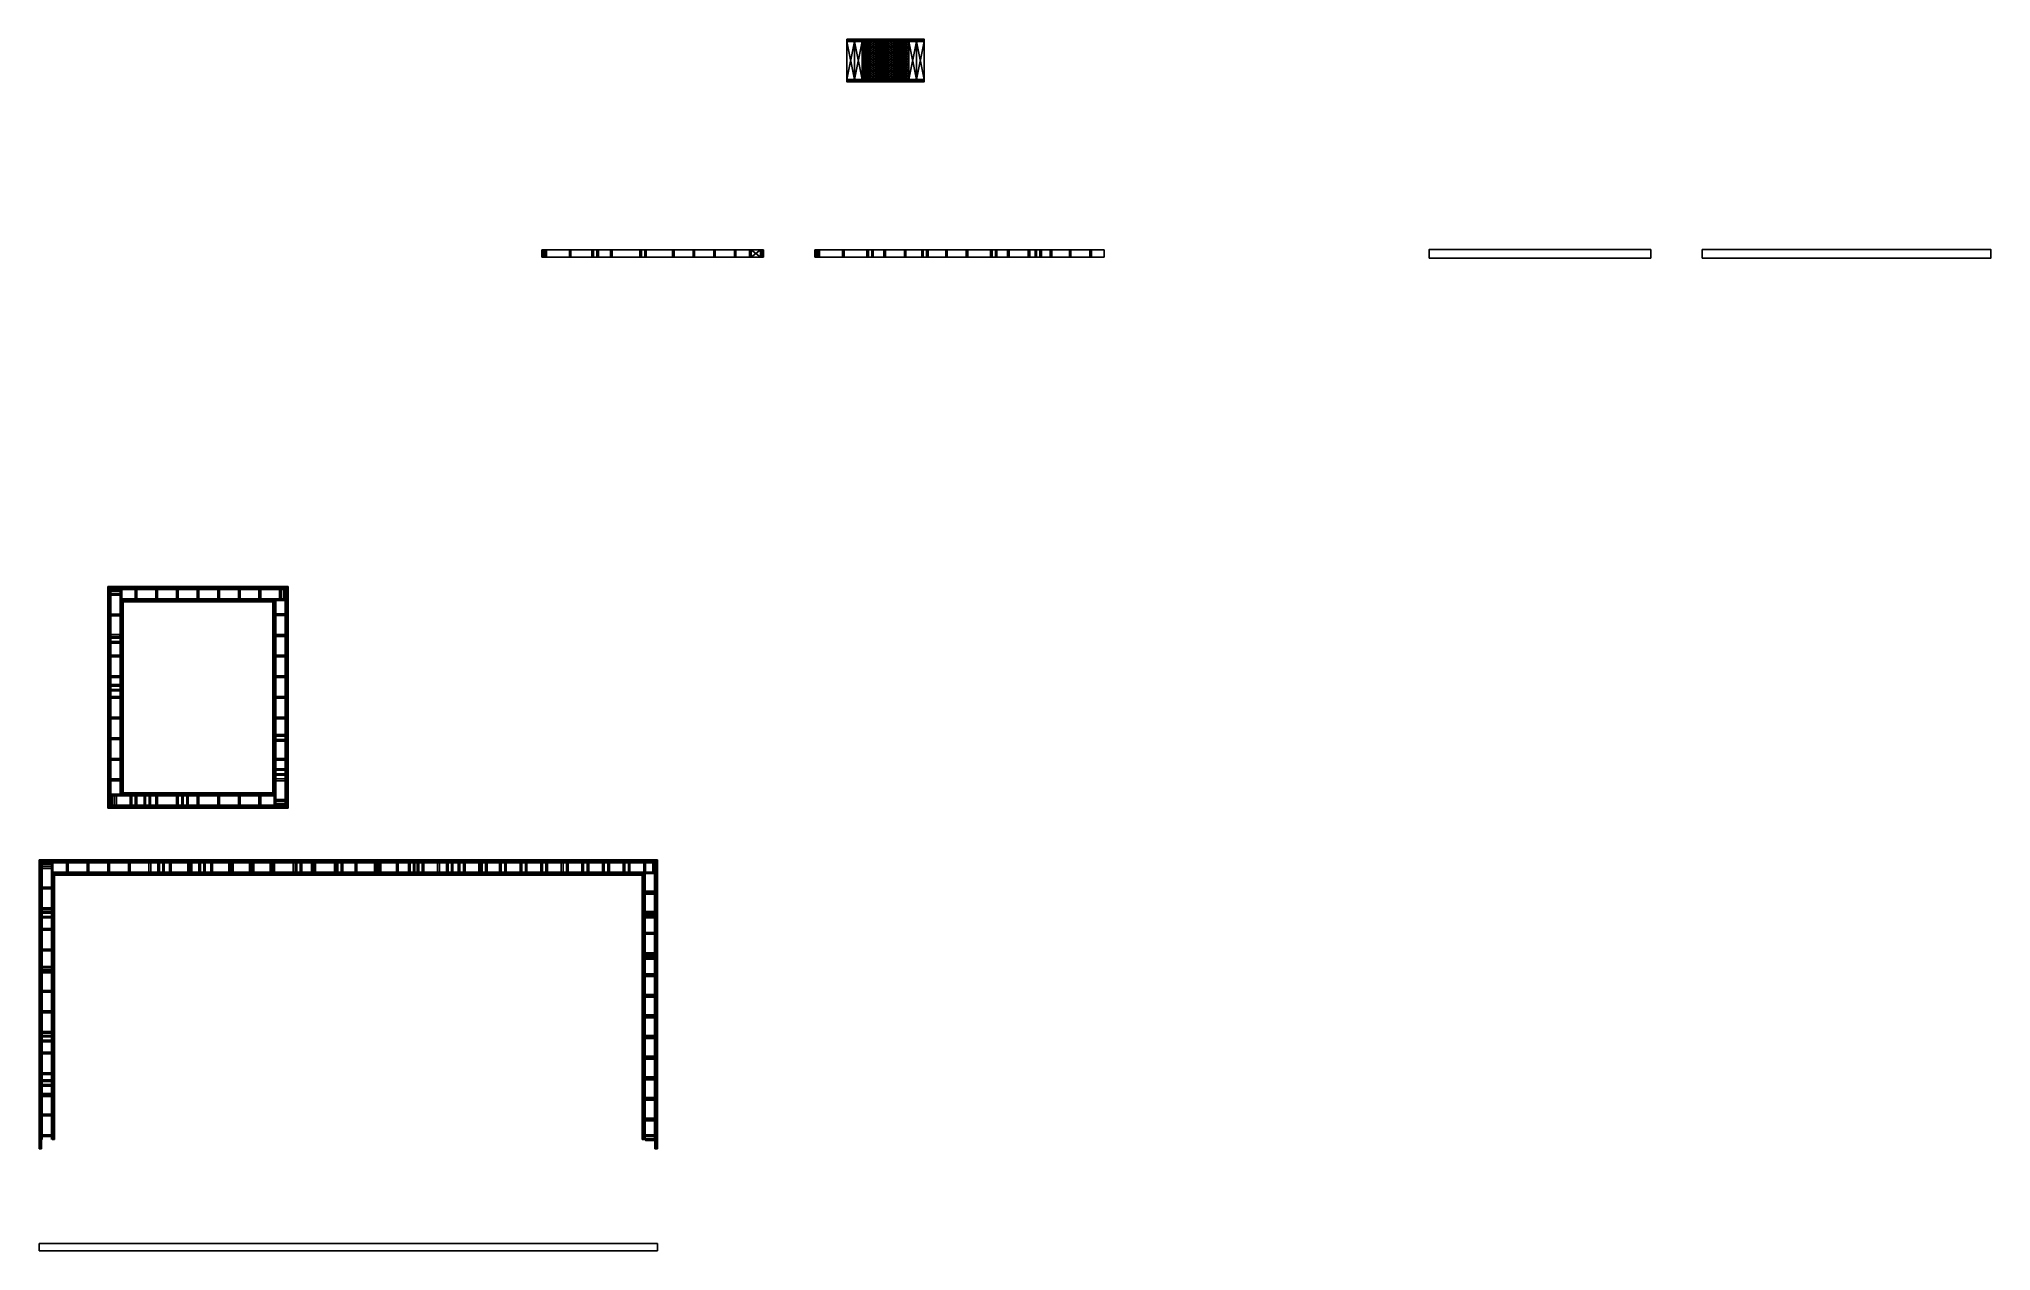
# Model space of a CAD drawing. Header units: millimetres. Extents: x 48442 to 105248, y 22592 to 57856.
import ezdxf

# ---------------------------------------------------------------- set-up
doc = ezdxf.new("R2010")
doc.units = ezdxf.units.MM
for name, color, linetype, lineweight, true_color in [('Lisse_haute', 1, 'Continuous', 25, 0xff0000), ('Lisse_haute ... Entretoises_aiguilles', 6, 'Continuous', 25, 0xff00ff), ('Lisse_haute ... Madrier', 1, 'Continuous', 25, 0xff0000)]:
    doc.layers.add(name, color=color, linetype=linetype, lineweight=lineweight, true_color=true_color)

# ---------------------------------------------------------------- blocks, each defined once
blk = doc.blocks.new('madrier_lisse_haute')
at = {"layer": 'Lisse_haute'}
for p, q in [((0, 1100), (-225, 1100)), ((-225, 1100), (-225, 0)), ((-225, 1100), (0, 0)), ((-225, 0), (0, 1100)), ((0, 0), (0, 1100)), ((-225, 0), (0, 0))]:
    blk.add_line(p, q, dxfattribs=at)
blk = doc.blocks.new('entretoise_lisse_haute')
at = {"layer": 'Lisse_haute ... Entretoises_aiguilles'}
for p, q in [((-260, 47.5), (-260, 2.5)), ((10, 47.5), (-260, 47.5)), ((-260, 2.5), (10, 2.5)), ((10, 2.5), (10, 47.5))]:
    blk.add_line(p, q, dxfattribs=at)
blk = doc.blocks.new('LisseHauteMadrierCoupe')
at = {"layer": 'Lisse_haute ... Madrier'}
for p, q in [((0, 0), (45, 0)), ((0, 0), (0, -220)), ((0, 0), (45, -220)), ((45, 0), (0, -220)), ((45, 0), (45, -220)), ((0, -220), (45, -220))]:
    blk.add_line(p, q, dxfattribs=at)
blk = doc.blocks.new('LisseHauteEntretoiseCoupe')
at = {"layer": 'Lisse_haute ... Entretoises_aiguilles'}
for p, q in [((0, 220), (45, 220)), ((0, 220), (0, 0)), ((0, 220), (45, 0)), ((45, 220), (0, 0)), ((0, 0), (45, 0)), ((45, 220), (45, 0))]:
    blk.add_line(p, q, dxfattribs=at)

msp = doc.modelspace()

# ---------------------------------------------------------------- hatches: boundary and pattern name
at = {"layer": 'Lisse_haute'}
h = msp.add_hatch(dxfattribs=at)
h.set_pattern_fill('JIS_WOOD', color=256, scale=50, angle=180, style=0)
h.paths.add_polyline_path([(71951, 57856), (71951, 57781), (74201, 57781), (74201, 57856)], flags=0)
h = msp.add_hatch(dxfattribs=at)
h.set_pattern_fill('HONEY', color=256, scale=10, angle=180, style=0)
h.paths.add_polyline_path([(72401, 57781), (72401, 56681), (73751, 56681), (73751, 57781)], flags=0)
h = msp.add_hatch(dxfattribs=at)
h.set_pattern_fill('JIS_WOOD', color=256, scale=50, angle=180, style=0)
h.paths.add_polyline_path([(71951, 56681), (71951, 56606), (74201, 56606), (74201, 56681)], flags=0)

# ---------------------------------------------------------------- linework, layer by layer
for p, q in [((50542, 41725), (50792, 41725)), ((50792, 41675), (50542, 41675)), ((51242, 41825), (51242, 41575)), ((51292, 41575), (51292, 41825)), ((51842, 41825), (51842, 41575)), ((51892, 41575), (51892, 41825)), ((52442, 41825), (52442, 41575)), ((52492, 41575), (52492, 41825)), ((53042, 41825), (53042, 41575)), ((53092, 41575), (53092, 41825)), ((53642, 41825), (53642, 41575)), ((53692, 41575), (53692, 41825)), ((54242, 41825), (54242, 41575)), ((54292, 41575), (54292, 41825)), ((54842, 41575), (54842, 41825)), ((54892, 41825), (54892, 41575)), ((55442, 41575), (55442, 41825)), ((55492, 41825), (55492, 41575)), ((50542, 41125), (50792, 41125)), ((50792, 41075), (50542, 41075)), ((55342, 41133), (55592, 41133)), ((55592, 41083), (55342, 41083)), ((50792, 40525), (50542, 40525)), ((50542, 40475), (50792, 40475)), ((50792, 40475), (50792, 40525)), ((55342, 40525), (55592, 40525)), ((55592, 40475), (55342, 40475)), ((50792, 39925), (50542, 39925)), ((50542, 39875), (50792, 39875)), ((55342, 39925), (55592, 39925)), ((55592, 39875), (55342, 39875)), ((50792, 39325), (50542, 39325)), ((50542, 39275), (50792, 39275)), ((55342, 39325), (55592, 39325)), ((55592, 39275), (55342, 39275)), ((50792, 38725), (50542, 38725)), ((50542, 38675), (50792, 38675)), ((55342, 38725), (55592, 38725)), ((55592, 38675), (55342, 38675)), ((50792, 38125), (50542, 38125)), ((50542, 38075), (50792, 38075)), ((55342, 38125), (55592, 38125)), ((55592, 38075), (55342, 38075)), ((50792, 37525), (50542, 37525)), ((50542, 37475), (50792, 37475)), ((50792, 36925), (50542, 36925)), ((55342, 36925), (55592, 36925)), ((50542, 36875), (50792, 36875)), ((55592, 36875), (55342, 36875)), ((50542, 36325), (50792, 36325)), ((50792, 36275), (50542, 36275)), ((50642, 35825), (50642, 35575)), ((50692, 35825), (50692, 35575)), ((51242, 35825), (51242, 35575)), ((51292, 35825), (51292, 35575)), ((51842, 35825), (51842, 35575)), ((51892, 35825), (51892, 35575)), ((52442, 35825), (52442, 35575)), ((52492, 35825), (52492, 35575)), ((53042, 35575), (53042, 35825)), ((53092, 35825), (53092, 35575)), ((53642, 35575), (53642, 35825)), ((53692, 35825), (53692, 35575)), ((54242, 35575), (54242, 35825)), ((54292, 35825), (54292, 35575)), ((54842, 35825), (54842, 35575)), ((54892, 35575), (54892, 35825)), ((55342, 36325), (55592, 36325)), ((55592, 36275), (55342, 36275)), ((55342, 35725), (55592, 35725)), ((55592, 35675), (55342, 35675)), ((48542, 33775), (48792, 33775)), ((48792, 33725), (48542, 33725)), ((49242, 33625), (49242, 33875)), ((49292, 33875), (49292, 33625)), ((49842, 33875), (49842, 33625)), ((49892, 33625), (49892, 33875)), ((50442, 33875), (50442, 33625)), ((50492, 33625), (50492, 33875)), ((51042, 33625), (51042, 33875)), ((51042, 33875), (51092, 33875)), ((51092, 33875), (51092, 33625)), ((51642, 33625), (51642, 33875)), ((51692, 33875), (51692, 33625)), ((52242, 33875), (52242, 33625)), ((52292, 33625), (52292, 33875)), ((52842, 33875), (52842, 33625)), ((52892, 33625), (52892, 33875)), ((53442, 33875), (53442, 33625)), ((53492, 33625), (53492, 33875)), ((54042, 33875), (54042, 33625)), ((54092, 33625), (54092, 33875)), ((54642, 33875), (54642, 33625)), ((54692, 33625), (54692, 33875)), ((55242, 33875), (55242, 33625)), ((55292, 33625), (55292, 33875)), ((55842, 33875), (55842, 33625)), ((55892, 33625), (55892, 33875)), ((56442, 33875), (56442, 33625)), ((56492, 33625), (56492, 33875)), ((57042, 33875), (57042, 33625)), ((57092, 33625), (57092, 33875)), ((57642, 33875), (57642, 33625)), ((57692, 33625), (57692, 33875)), ((58242, 33875), (58242, 33625)), ((58292, 33625), (58292, 33875)), ((58842, 33875), (58842, 33625)), ((58892, 33625), (58892, 33875)), ((59442, 33875), (59442, 33625)), ((59492, 33625), (59492, 33875)), ((60042, 33875), (60042, 33625)), ((60092, 33625), (60092, 33875)), ((60642, 33875), (60642, 33625)), ((60692, 33625), (60692, 33875)), ((61242, 33875), (61242, 33625)), ((61292, 33625), (61292, 33875)), ((61842, 33875), (61842, 33625)), ((61892, 33625), (61892, 33875)), ((62442, 33875), (62442, 33625)), ((62492, 33625), (62492, 33875)), ((63042, 33875), (63042, 33625)), ((63092, 33625), (63092, 33875)), ((63642, 33875), (63642, 33625)), ((63692, 33625), (63692, 33875)), ((64242, 33875), (64242, 33625)), ((64292, 33625), (64292, 33875)), ((64842, 33875), (64842, 33625)), ((64892, 33625), (64892, 33875)), ((65442, 33875), (65442, 33625)), ((65492, 33625), (65492, 33875)), ((66042, 33625), (66042, 33875)), ((66092, 33875), (66092, 33625)), ((48792, 33175), (48542, 33175)), ((48542, 33125), (48792, 33125)), ((66092, 33025), (66342, 33025)), ((66342, 32975), (66092, 32975)), ((48542, 32575), (48792, 32575)), ((48792, 32525), (48542, 32525)), ((66092, 32425), (66342, 32425)), ((48542, 31975), (48792, 31975)), ((48792, 31925), (48542, 31925)), ((66342, 32375), (66092, 32375)), ((48792, 31375), (48542, 31375)), ((48542, 31325), (48792, 31325)), ((48542, 30775), (48792, 30775)), ((48792, 30725), (48542, 30725)), ((66092, 31225), (66342, 31225)), ((66342, 31175), (66092, 31175)), ((48792, 30175), (48542, 30175)), ((48542, 30125), (48792, 30125)), ((66092, 30625), (66342, 30625)), ((66342, 30575), (66092, 30575)), ((48792, 29575), (48542, 29575)), ((66092, 30025), (66342, 30025)), ((66342, 29975), (66092, 29975)), ((48542, 29525), (48792, 29525)), ((48542, 28975), (48792, 28975)), ((66092, 29425), (66342, 29425)), ((66342, 29375), (66092, 29375)), ((48792, 28925), (48542, 28925)), ((66092, 28825), (66342, 28825)), ((66342, 28775), (66092, 28775)), ((48542, 28375), (48792, 28375)), ((48792, 28325), (48542, 28325)), ((66092, 28225), (66342, 28225)), ((66342, 28175), (66092, 28175)), ((48542, 27775), (48792, 27775)), ((48792, 27725), (48542, 27725)), ((66092, 27625), (66342, 27625)), ((66342, 27575), (66092, 27575)), ((48542, 27125), (48542, 27175)), ((48542, 27175), (48792, 27175)), ((48792, 27125), (48542, 27125)), ((66092, 27025), (66342, 27025)), ((66342, 26975), (66092, 26975)), ((48542, 26525), (48542, 26575)), ((48542, 26575), (48792, 26575)), ((48792, 26525), (48542, 26525)), ((66092, 26425), (66342, 26425)), ((66342, 26375), (66092, 26375)), ((48542, 25975), (48792, 25975)), ((48792, 25925), (48542, 25925)), ((66092, 25860), (66342, 25860)), ((66342, 25810), (66092, 25810))]:
    msp.add_line(p, q, dxfattribs=at)
for points in [[(71951, 57856), (71951, 57781), (74201, 57781), (74201, 57856), (71951, 57856)], [(71951, 56681), (71951, 56606), (74201, 56606), (74201, 56681), (71951, 56681)], [(88898, 51481), (88898, 51731), (95348, 51731), (95348, 51481), (88898, 51481)]]:
    msp.add_lwpolyline(points, dxfattribs=at)
at = {"layer": 'Lisse_haute', "flags": 128}
for points in [[(72401, 57781), (72401, 56681), (73751, 56681), (73751, 57781), (72401, 57781)], [(96848, 51481), (96848, 51731), (105248, 51731), (105248, 51481), (96848, 51481)]]:
    msp.add_lwpolyline(points, dxfattribs=at)
at = {"layer": 'Lisse_haute ... Entretoises_aiguilles'}
for p, q in [((73751, 56931), (72401, 56931)), ((69164, 51726), (69164, 51506)), ((69164, 51726), (69434, 51726)), ((69164, 51506), (69434, 51726)), ((69164, 51726), (69434, 51506)), ((69434, 51726), (69434, 51506)), ((69434, 51506), (69164, 51506))]:
    msp.add_line(p, q, dxfattribs=at)
at = {"layer": 'Lisse_haute ... Madrier'}
for p, q in [((63074, 51726), (69524, 51726)), ((63074, 51726), (63074, 51506)), ((69524, 51726), (69524, 51506)), ((71024, 51726), (79439, 51726)), ((71024, 51506), (71024, 51726)), ((79439, 51506), (79439, 51726)), ((63074, 51506), (69524, 51506)), ((71024, 51506), (79439, 51506)), ((50442, 41875), (50442, 41925)), ((50442, 41925), (55642, 41925)), ((50492, 41880), (50442, 41880)), ((50442, 41875), (50442, 35475)), ((50487, 35475), (50487, 41875)), ((50487, 41835), (55602, 41835)), ((55592, 41880), (50492, 41880)), ((50532, 41835), (50532, 35520)), ((50802, 41835), (50802, 35880)), ((50847, 35880), (50847, 41835)), ((55602, 41565), (50847, 41565)), ((50847, 41520), (55602, 41520)), ((50892, 41520), (50892, 35925)), ((50892, 41520), (50892, 41475)), ((55292, 41520), (50892, 41520)), ((50892, 41475), (55287, 41475)), ((55287, 41475), (55242, 41475)), ((55242, 41475), (55242, 35925)), ((55287, 41475), (55287, 41520)), ((55287, 35565), (55287, 41475)), ((55332, 41520), (55332, 35565)), ((55647, 41880), (55592, 41880)), ((55602, 41880), (55602, 35565)), ((55642, 41925), (55692, 41925)), ((55647, 35520), (55647, 41925)), ((55692, 41925), (55692, 35525)), ((50532, 35880), (55287, 35880)), ((55287, 35835), (50532, 35835)), ((50892, 35925), (50847, 35925)), ((55242, 35925), (50847, 35925)), ((55242, 35880), (55242, 35925)), ((55242, 35925), (55242, 35880)), ((50442, 35475), (50492, 35475)), ((50487, 35520), (55692, 35520)), ((55692, 35475), (50492, 35475)), ((50532, 35565), (55647, 35565)), ((55642, 35520), (50542, 35520)), ((55692, 35525), (55692, 35475)), ((48442, 33975), (48492, 33975)), ((48442, 25560), (48442, 33975)), ((48487, 33975), (48487, 25560)), ((66442, 33930), (48487, 33930)), ((48492, 33975), (66442, 33975)), ((48532, 33930), (48532, 25835)), ((48532, 33885), (66397, 33885)), ((48802, 25835), (48802, 33885)), ((48847, 33885), (48847, 33575)), ((66352, 33615), (48847, 33615)), ((48847, 25835), (48847, 33575)), ((48847, 33570), (48892, 33570)), ((48892, 33570), (48892, 33525)), ((48892, 33570), (48892, 25835)), ((66042, 33570), (48892, 33570)), ((48892, 33525), (66042, 33525)), ((65992, 33525), (65992, 25835)), ((66037, 33525), (65992, 33525)), ((66037, 33525), (66037, 33570)), ((66037, 25835), (66037, 33525)), ((66042, 33570), (66352, 33570)), ((66082, 25835), (66082, 33570)), ((66352, 33885), (66352, 25835)), ((66397, 33930), (66397, 25560)), ((66442, 33975), (66442, 33925)), ((66442, 25560), (66442, 33925)), ((48532, 25835), (48517, 25835)), ((48517, 25835), (48517, 25560)), ((48867, 25835), (48822, 25835)), ((48892, 25835), (48847, 25835)), ((65992, 25835), (66037, 25835)), ((66037, 25835), (66082, 25835)), ((66082, 25975), (66352, 25975)), ((66352, 25930), (66082, 25930)), ((66352, 25835), (66367, 25835)), ((66367, 25835), (66367, 25560)), ((48487, 25560), (48442, 25560)), ((48517, 25560), (48487, 25560)), ((66367, 25560), (66397, 25560)), ((66397, 25560), (66442, 25560)), ((66442, 22812), (48442, 22812)), ((48442, 22812), (48442, 22592)), ((66442, 22592), (66442, 22812)), ((66442, 22592), (48442, 22592))]:
    msp.add_line(p, q, dxfattribs=at)

# ---------------------------------------------------------------- block references
at = {"layer": 'Lisse_haute'}
for p in [(72176, 56681), (72401, 56681), (73976, 56681), (74201, 56681)]:
    msp.add_blockref('madrier_lisse_haute', p, dxfattribs=at)
at = {"layer": 'Lisse_haute ... Entretoises_aiguilles'}
for name, p in [('LisseHauteEntretoiseCoupe', (63164, 51506)), ('LisseHauteEntretoiseCoupe', (63877, 51506)), ('LisseHauteEntretoiseCoupe', (64534, 51506)), ('LisseHauteEntretoiseCoupe', (64674, 51506)), ('LisseHauteEntretoiseCoupe', (65077, 51506)), ('LisseHauteEntretoiseCoupe', (65929, 51506)), ('LisseHauteEntretoiseCoupe', (66069, 51506)), ('LisseHauteEntretoiseCoupe', (66877, 51506)), ('LisseHauteEntretoiseCoupe', (67477, 51506)), ('LisseHauteEntretoiseCoupe', (68077, 51506)), ('LisseHauteEntretoiseCoupe', (68677, 51506)), ('LisseHauteEntretoiseCoupe', (71114, 51506)), ('LisseHauteEntretoiseCoupe', (71827, 51506)), ('LisseHauteEntretoiseCoupe', (72534, 51506)), ('LisseHauteEntretoiseCoupe', (72674, 51506)), ('LisseHauteEntretoiseCoupe', (73027, 51506)), ('LisseHauteEntretoiseCoupe', (73627, 51506)), ('LisseHauteEntretoiseCoupe', (74129, 51506)), ('LisseHauteEntretoiseCoupe', (74270, 51506)), ('LisseHauteEntretoiseCoupe', (74830, 51506)), ('LisseHauteEntretoiseCoupe', (75427, 51506)), ('LisseHauteEntretoiseCoupe', (76134, 51506)), ('LisseHauteEntretoiseCoupe', (76274, 51506)), ('LisseHauteEntretoiseCoupe', (76627, 51506)), ('LisseHauteEntretoiseCoupe', (77227, 51506)), ('LisseHauteEntretoiseCoupe', (77429, 51506)), ('LisseHauteEntretoiseCoupe', (77569, 51506)), ('LisseHauteEntretoiseCoupe', (77869, 51506)), ('LisseHauteEntretoiseCoupe', (78427, 51506)), ('LisseHauteEntretoiseCoupe', (79027, 51506)), ('entretoise_lisse_haute', (50792, 41785)), ('entretoise_lisse_haute', (50792, 41075)), ('entretoise_lisse_haute', (55592, 41083)), ('entretoise_lisse_haute', (50792, 40418)), ('entretoise_lisse_haute', (55592, 40475)), ('entretoise_lisse_haute', (50792, 40278)), ('entretoise_lisse_haute', (50792, 39875)), ('entretoise_lisse_haute', (55592, 39875)), ('entretoise_lisse_haute', (55592, 39275)), ('entretoise_lisse_haute', (50792, 39023)), ('entretoise_lisse_haute', (50792, 38883)), ('entretoise_lisse_haute', (55592, 38675)), ('entretoise_lisse_haute', (50792, 38075)), ('entretoise_lisse_haute', (55592, 38075)), ('entretoise_lisse_haute', (50792, 37475)), ('entretoise_lisse_haute', (55592, 37570)), ('entretoise_lisse_haute', (55592, 37425)), ('entretoise_lisse_haute', (50792, 36875)), ('entretoise_lisse_haute', (55592, 36575)), ('entretoise_lisse_haute', (55592, 36430)), ('entretoise_lisse_haute', (50792, 36275)), ('entretoise_lisse_haute', (55592, 35565)), ('entretoise_lisse_haute', (48792, 33838)), ('entretoise_lisse_haute', (48792, 33125)), ('entretoise_lisse_haute', (66342, 33010)), ('entretoise_lisse_haute', (48792, 32418)), ('entretoise_lisse_haute', (66342, 32418)), ('entretoise_lisse_haute', (48792, 32278)), ('entretoise_lisse_haute', (48792, 31925)), ('entretoise_lisse_haute', (66342, 32278)), ('entretoise_lisse_haute', (66342, 31810)), ('entretoise_lisse_haute', (48792, 31325)), ('entretoise_lisse_haute', (66342, 31223)), ('entretoise_lisse_haute', (48792, 30823)), ('entretoise_lisse_haute', (48792, 30683)), ('entretoise_lisse_haute', (66342, 31083)), ('entretoise_lisse_haute', (48792, 30125)), ('entretoise_lisse_haute', (66342, 30610)), ('entretoise_lisse_haute', (48792, 29525)), ('entretoise_lisse_haute', (66342, 30010)), ('entretoise_lisse_haute', (66342, 29410)), ('entretoise_lisse_haute', (48792, 28818)), ('entretoise_lisse_haute', (48792, 28678)), ('entretoise_lisse_haute', (66342, 28810)), ('entretoise_lisse_haute', (48792, 28325)), ('entretoise_lisse_haute', (66342, 28210)), ('entretoise_lisse_haute', (48792, 27725)), ('entretoise_lisse_haute', (48792, 27523)), ('entretoise_lisse_haute', (48792, 27383)), ('entretoise_lisse_haute', (66342, 27610)), ('entretoise_lisse_haute', (48792, 27083)), ('entretoise_lisse_haute', (66342, 27010)), ('entretoise_lisse_haute', (48792, 26525)), ('entretoise_lisse_haute', (66342, 26410)), ('entretoise_lisse_haute', (48792, 25925)), ('entretoise_lisse_haute', (66342, 25810))]:
    msp.add_blockref(name, p, dxfattribs=at)
at = {"layer": 'Lisse_haute ... Entretoises_aiguilles', "rotation": 270}
for p in [(51242, 41575), (51842, 41575), (52442, 41575), (53042, 41575), (53642, 41575), (54242, 41575), (54842, 41575), (55552, 41575), (50532, 35575), (51092, 35575), (51497, 35575), (51642, 35575), (52592, 35575), (52737, 35575), (53042, 35575), (53642, 35575), (54242, 35575), (54842, 35575), (49242, 33625), (49842, 33625), (50442, 33625), (51042, 33625), (51899, 33625), (52039, 33625), (52767, 33625), (53094, 33625), (53234, 33625), (53967, 33625), (54567, 33625), (55167, 33625), (55899, 33625), (56039, 33625), (56367, 33625), (57094, 33625), (57234, 33625), (58199, 33625), (58339, 33625), (59194, 33625), (59334, 33625), (59592, 33625), (60299, 33625), (60439, 33625), (60792, 33625), (61294, 33625), (61434, 33625), (61992, 33625), (62592, 33625), (63192, 33625), (63792, 33625), (64392, 33625), (64992, 33625), (65592, 33625), (66304, 33625)]:
    msp.add_blockref('entretoise_lisse_haute', p, dxfattribs=at)
at = {"layer": 'Lisse_haute ... Madrier'}
for p in [(63074, 51726), (63119, 51726), (69119, 51726), (69434, 51726), (69479, 51726), (71024, 51726), (71069, 51726)]:
    msp.add_blockref('LisseHauteMadrierCoupe', p, dxfattribs=at)

doc.saveas('drawing.dxf')
